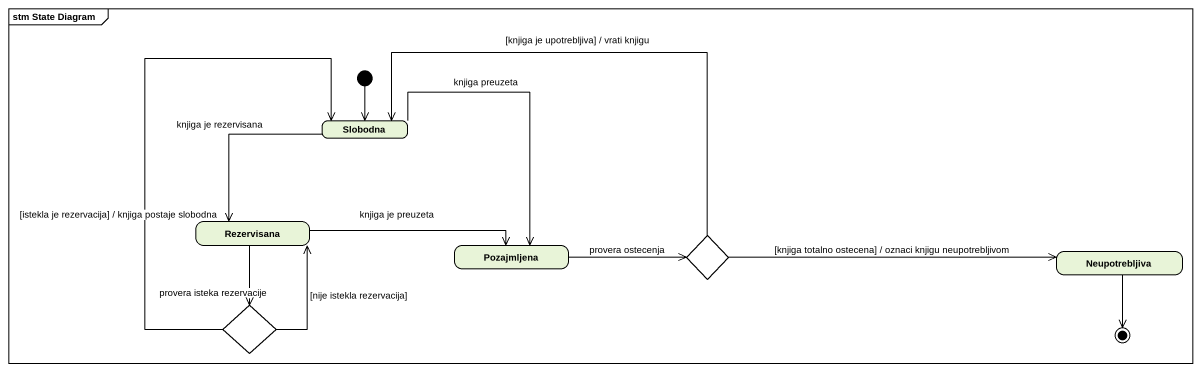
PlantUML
@startuml
mainframe stm State Diagram
hide empty description
state Slobodna
state Rezervisana
state choice1 <<choice>>
state Pozajmljena
state Neupotrebljiva
state choice2 <<choice>>
[*] --> Slobodna
Slobodna --> Rezervisana : knjiga je rezervisana
Slobodna --> Pozajmljena : knjiga preuzeta
Rezervisana -right-> Pozajmljena : knjiga je preuzeta
Rezervisana --> choice2 : provera isteka rezervacije
choice1 -left-> Slobodna : [knjiga je upotrebljiva] / vrati knjigu
choice1 -right-> Neupotrebljiva : [knjiga totalno ostecena] / oznaci knjigu neupotrebljivom
Pozajmljena -right-> choice1 : provera ostecenja
choice2 -up-> Slobodna : [istekla je rezervacija] / knjiga postaje slobodna
choice2 -up-> Rezervisana : [nije istekla rezervacija]
Neupotrebljiva --> [*]
@enduml
